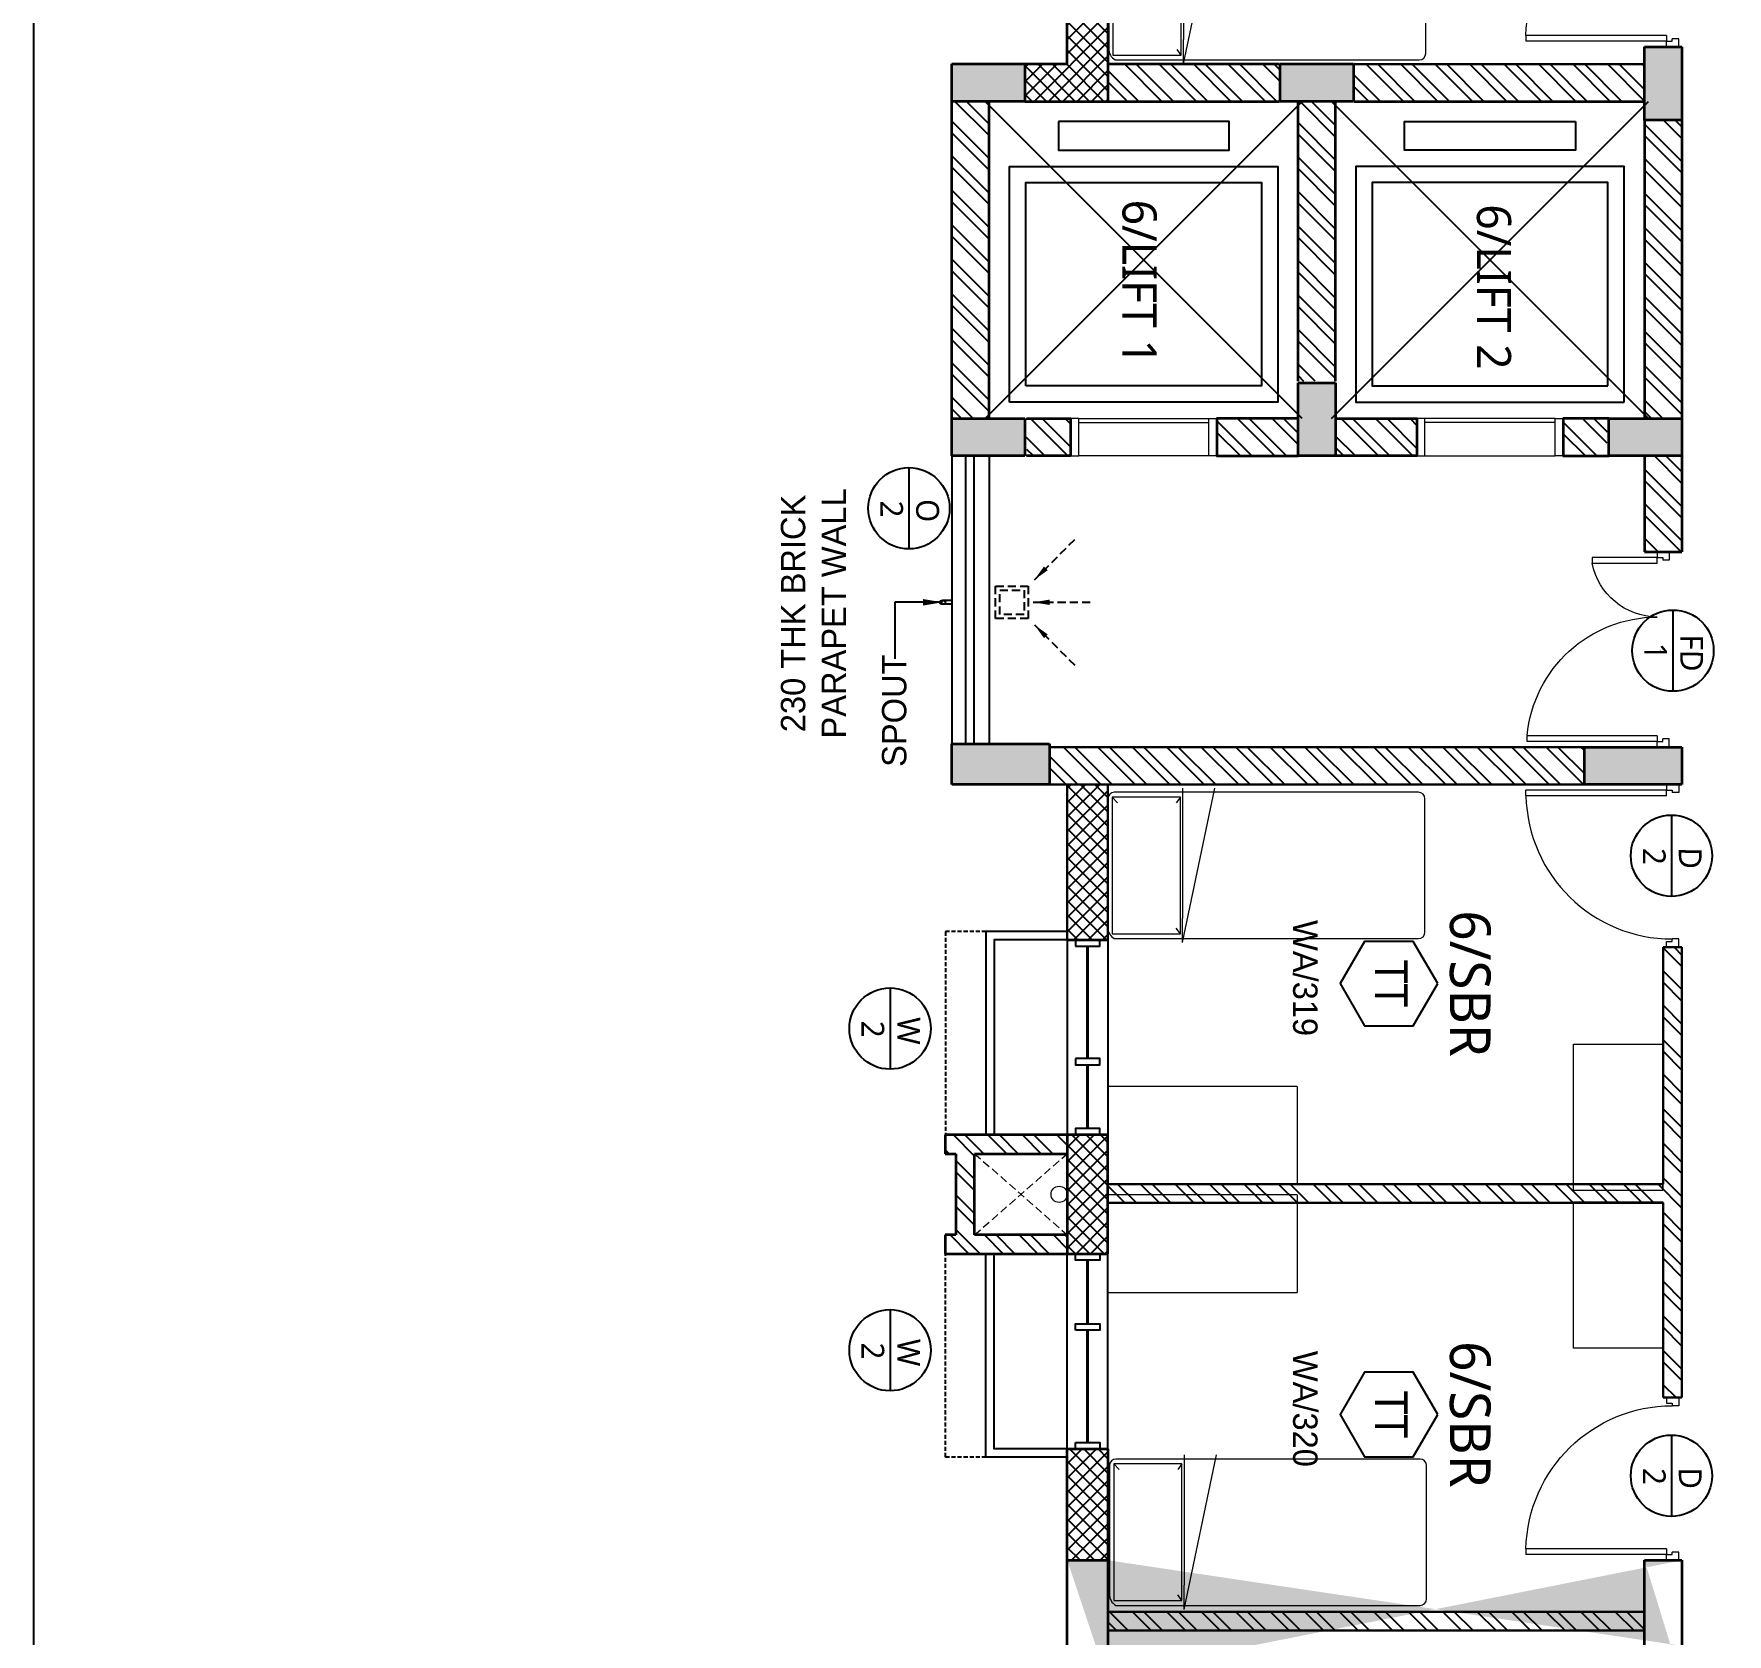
# Model space of a CAD drawing. Header units: millimetres. Extents: x -1127141 to 1597693, y -1835560 to -399335.
# Drawn here: x 1196540 to 1206953, y -523658 to -513819 of the extents above; entities that cross this region are included whole.
import ezdxf
from ezdxf.enums import TextEntityAlignment as Align

# ---------------------------------------------------------------- set-up
doc = ezdxf.new("R2010")
doc.units = ezdxf.units.MM
doc.header["$MEASUREMENT"] = 0
for name, pattern in [('DASHED2', [0.375, 0.25, -0.125]), ('HIDDEN', [0.375, 0.25, -0.125]), ('HIDDEN2', [4.7625, 3.175, -1.5875])]:
    doc.linetypes.add(name, pattern=pattern)
for name, color, linetype in [('A-Anno Tags', 6, 'Continuous'), ('A-Elevation', 4, 'Continuous'), ('A-Wall Patt', 8, 'Continuous'), ('A-Window', 4, 'Continuous'), ('Anno_Frames', 7, 'Continuous'), ('COLUMN', 5, 'Continuous'), ('elel', 6, 'Continuous'), ('S-Conc Patt', 9, 'Continuous')]:
    doc.layers.add(name, color=color, linetype=linetype)
for name, color, linetype, lineweight in [('A-Detail Lines', 8, 'Continuous', 25), ('A-Door', 4, 'Continuous', 9), ('A-Wall Sec', 1, 'Continuous', 30), ('Ann_TitleBlock 2', 5, 'Continuous', 25), ('Anno_Tittleblock', 5, 'Continuous', 13), ('column hatch', 12, 'Continuous', 5), ('E-CABLE TRAY', 32, 'Continuous', 18), ('frntr', 32, 'Continuous', 9), ('rwp', 231, 'Continuous', 5), ('S-Concrete', 40, 'Continuous', 30), ('shaft', 252, 'HIDDEN2', 5), ('text', 7, 'Continuous', 9)]:
    doc.layers.add(name, color=color, linetype=linetype, lineweight=lineweight)
doc.styles.add('IIITD @ 100', font='trebuc.ttf', dxfattribs={"height": 210})
doc.styles.get("Standard").update_dxf_attribs({"font": 'trebuc.ttf'})
doc.styles.add('TITLE', font='swissel.ttf', dxfattribs={"height": 4.3})
doc.dimstyles.new('IIITD_WD_M @ 100', dxfattribs={"dimscale": 100, "dimtxt": 1.5, "dimasz": 1, "dimexe": 0.5, "dimexo": 0.25, "dimgap": 0.3, "dimtad": 1, "dimdec": 0, "dimrnd": 5, "dimzin": 0, "dimdsep": 46, "dimtxsty": 'Standard', "dimblk": 'ARCHTICK', "dimcen": 0.2, "dimdle": 1, "dimclrd": 256, "dimclre": 256, "dimadec": 0, "dimazin": 0, "dimtfac": 1, "dimtdec": 0, "dimtofl": 0, "dimtmove": 0, "dimatfit": 0, "dimfxl": 2, "dimfxlon": 1, "dimtolj": 1, "dimtzin": 0, "dimlwd": -1, "dimlwe": -1, "dimarcsym": 0})
pattern_1 = [(315, (1376062.75, 119140.81), (106.066017, 106.066017), []), (315, (1376062.75, 119070.1), (106.066017, 106.066017), [])]

# ---------------------------------------------------------------- blocks, each defined once
blk = doc.blocks.new('ABL_Door_S - 1000 x 2100-11-3 Second Floor Lvl')
at = {"layer": 'A-Door', "color": 5}
for p, q in [((-500, 38), (-450, 38)), ((-500, -38), (-500, 38)), ((-450, 38), (-450, -3)), ((450, 38), (450, -3)), ((500, 38), (450, 38)), ((500, -38), (500, 38)), ((-500, -38), (-465, -38)), ((-465, -3), (-450, -3)), ((-465, -38), (-465, -3)), ((-430, -38), (-465, -38)), ((465, -3), (450, -3)), ((465, -38), (465, -3)), ((500, -38), (465, -38))]:
    blk.add_line(p, q, dxfattribs=at)
at = {"layer": 'A-Door', "color": 5, "lineweight": 18}
for p, q in [((-465, -38), (-465, -903)), ((-430, -38), (-430, -903)), ((-430, -903), (-465, -903))]:
    blk.add_line(p, q, dxfattribs=at)
at = {"layer": 'A-Door'}
blk.add_arc((-450, -2), 900, 271.2981, 359.9894, dxfattribs=at)
blk = doc.blocks.new('Lift Door')
at = {"layer": 'A-Door'}
for p, q in [((-15860, -5817), (-15860, -6617)), ((-15655, -6617), (-15655, -5817)), ((-15630, -6617), (-15630, -5817))]:
    blk.add_line(p, q, dxfattribs=at)
for points in [[(-15860, -5767), (-15860, -5817), (-15630, -5817), (-15630, -5767)], [(-15860, -6667), (-15860, -6617), (-15630, -6617), (-15630, -6667)]]:
    blk.add_lwpolyline(points, dxfattribs=at)
blk = doc.blocks.new('Lift Room')
at = {"layer": 'A-Detail Lines'}
for p, q in [((-15630, 122925), (-13680, 124875)), ((-15630, 124875), (-13680, 122925))]:
    blk.add_line(p, q, dxfattribs=at)
blk.add_lwpolyline([(-15430, 124625), (-14180, 124625), (-14180, 123175), (-15430, 123175)], close=True, dxfattribs=at)
at = {"layer": 'A-Elevation'}
for points in [[(-15530, 124725), (-14080, 124725), (-14080, 123075), (-15530, 123075)], [(-13805, 124425), (-13980, 124425), (-13980, 123375), (-13805, 123375)]]:
    blk.add_lwpolyline(points, close=True, dxfattribs=at)
blk = doc.blocks.new('*U29')
at = {"layer": 'A-Anno Tags'}
blk.add_lwpolyline([(-250, 0), (250, 0)], dxfattribs=at)
blk.add_circle((0, 0), 250, dxfattribs=at)
at = {"layer": 'Anno_Frames', "color": 7}
for tag, rotation, p in [('ENTITY', 359.7608, (15, 185)), ('ENTITYNO', 0.1757, (4, -36))]:
    blk.add_attdef(tag, text='', height=140, rotation=rotation, dxfattribs=at).set_placement(p, align=Align.TOP_CENTER)
blk = doc.blocks.new('Room Tag with Finish')
blk.add_lwpolyline([(0, 0), (-2.6, -1.5), (-2.6, -4.5), (0, -6), (2.6, -4.5), (2.6, -1.5)], close=True)
at = {"layer": 'Anno_Frames'}
blk.add_attdef('ROOM_NAME', text='', height=2.5, dxfattribs=at).set_placement((0, 0), align=Align.BOTTOM_CENTER)
blk.add_attdef('FF', text='', height=2, dxfattribs=at).set_placement((0, -1.85), align=Align.TOP_CENTER)
blk = doc.blocks.new('W 1200')
at = {"layer": 'A-Window', "linetype": 'HIDDEN', "ltscale": 100}
for p, q in [((552588, 7900), (552588, 9150)), ((552838, 7900), (552588, 7900))]:
    blk.add_line(p, q, dxfattribs=at)
at = {"layer": 'A-Window', "color": 2, "lineweight": 40}
for p, q in [((553463, 8720), (553463, 9110)), ((553463, 7990), (553463, 8680))]:
    blk.add_line(p, q, dxfattribs=at)
at = {"layer": 'A-Window', "color": 5}
for points in [[(553338, 7900), (552838, 7900), (552838, 9150)], [(553338, 7950), (552888, 7950), (552888, 9150)]]:
    blk.add_lwpolyline(points, dxfattribs=at)
at = {"layer": 'A-Window'}
for points in [[(553338, 7950), (553338, 9150)], [(553588, 7950), (553588, 9150)], [(553388, 8680), (553388, 8720), (553538, 8720), (553538, 8680), (553388, 8680)]]:
    blk.add_lwpolyline(points, dxfattribs=at)
for points in [[(553388, 9150), (553538, 9150), (553538, 9110), (553388, 9110)], [(553388, 7990), (553538, 7990), (553538, 7950), (553388, 7950)]]:
    blk.add_lwpolyline(points, close=True, dxfattribs=at)
blk = doc.blocks.new('Door 1200')
at = {"layer": 'A-Door', "color": 5, "lineweight": 18}
for p, q in [((524084, 16182), (524084, 16132)), ((524084, 16182), (524159, 16182)), ((524124, 16147), (524124, 16132)), ((524159, 16147), (524124, 16147)), ((524159, 16182), (524159, 16147)), ((524159, 16147), (524557, 16147)), ((524159, 16112), (524159, 16147)), ((524557, 16147), (524557, 16112)), ((524084, 16132), (524124, 16132)), ((524159, 16112), (524557, 16112)), ((524084, 15032), (524124, 15032)), ((524084, 14982), (524084, 15032)), ((524124, 15017), (524124, 15032)), ((524159, 15017), (524124, 15017)), ((524159, 15052), (524159, 15017)), ((524159, 15052), (524958, 15052)), ((524159, 14982), (524159, 15017)), ((524159, 15017), (524958, 15017)), ((524958, 15017), (524958, 15052)), ((524084, 14982), (524159, 14982))]:
    blk.add_line(p, q, dxfattribs=at)
at = {"layer": 'A-Door', "lineweight": 18}
for centre, radius, start, end in [((524155, 16193), 411, 270.5695, 348.692), ((524157, 14978), 804, 5.3147, 89.8716)]:
    blk.add_arc(centre, radius, start, end, dxfattribs=at)
blk = doc.blocks.new('column 2.04')
at = {"layer": 'S-Conc Patt'}
h = blk.add_hatch(color=256, dxfattribs=at)
h.paths.add_polyline_path([(552592, -205173), (553328, -205030), (553376, -205276), (552640, -205419)])
h.paths.add_polyline_path([(536924, -208475), (536877, -208230), (537898, -208032), (537945, -208277)])
h.paths.add_polyline_path([(549587, -206014), (549540, -205769), (550561, -205570), (550608, -205816)])
h.paths.add_polyline_path([(546422, -206629), (546374, -206384), (547395, -206185), (547443, -206431)])
h.paths.add_polyline_path([(543256, -207245), (543208, -206999), (544229, -206801), (544277, -207046)])
h.paths.add_polyline_path([(540090, -207860), (540042, -207615), (541063, -207416), (541111, -207662)])
h.paths.add_polyline_path([(548002, -197857), (547954, -197611), (548975, -197413), (549023, -197658)])
h.paths.add_polyline_path([(544836, -198472), (544788, -198227), (545809, -198028), (545857, -198274)])
h.paths.add_polyline_path([(541670, -199086), (541622, -198840), (542643, -198642), (542691, -198887)])
h.paths.add_polyline_path([(532173, -200932), (532125, -200686), (533146, -200488), (533194, -200733)])
h.paths.add_polyline_path([(535338, -200316), (535291, -200071), (536312, -199872), (536359, -200118)])
h.paths.add_polyline_path([(538504, -199701), (538456, -199455), (539477, -199257), (539525, -199502)])
h.paths.add_polyline_path([(546627, -202993), (546670, -203219), (545934, -203362), (545890, -203136)])
h.paths.add_polyline_path([(546297, -201295), (546340, -201521), (545604, -201664), (545560, -201438)])
h.paths.add_polyline_path([(540295, -204224), (540339, -204449), (539603, -204592), (539559, -204367)])
h.paths.add_polyline_path([(539965, -202526), (540009, -202752), (539273, -202895), (539229, -202669)])
h.paths.add_polyline_path([(533943, -205458), (533986, -205684), (533250, -205827), (533206, -205601)])
h.paths.add_polyline_path([(533613, -203761), (533656, -203987), (532920, -204130), (532876, -203904)])
h.paths.add_polyline_path([(556903, -202717), (556760, -201981), (557005, -201933), (557148, -202669)])
h.paths.add_polyline_path([(529985, -212195), (529236, -212195), (529236, -211945), (529985, -211945)])
h.paths.add_polyline_path([(526890, -212195), (526140, -212195), (526140, -211945), (526890, -211945)])
h.paths.add_polyline_path([(523855, -212195), (523105, -212195), (523105, -211945), (523855, -211945)])
h.paths.add_polyline_path([(552816, -201790), (552227, -201905), (552271, -202131), (552860, -202016)])
h.paths.add_polyline_path([(556308, -199659), (556165, -198923), (556411, -198875), (556554, -199611)])
h.paths.add_polyline_path([(555569, -195856), (555426, -195120), (555671, -195072), (555815, -195808)])
h.paths.add_polyline_path([(551215, -195938), (551657, -195853), (551700, -196078), (551259, -196164)])
h.paths.add_polyline_path([(551805, -198400), (551719, -197959), (551945, -197915), (552031, -198356)])
h.paths.add_polyline_path([(553549, -195943), (553463, -195501), (553689, -195458), (553774, -195899)])
h.paths.add_polyline_path([(554331, -199967), (554245, -199525), (554471, -199482), (554557, -199923)])
h.paths.add_polyline_path([(554150, -197832), (553709, -197918), (553665, -197692), (554106, -197607)])
h.paths.add_polyline_path([(552331, -199901), (552417, -200343), (552191, -200387), (552106, -199945)])
h.paths.add_polyline_path([(527835, -199036), (527099, -199179), (527051, -198934), (527787, -198791)])
h.paths.add_polyline_path([(530005, -204696), (529890, -204107), (530116, -204064), (530230, -204653)])
h.paths.add_polyline_path([(529304, -206595), (528568, -206738), (528524, -206512), (529260, -206369)])
h.paths.add_polyline_path([(529884, -200146), (529148, -200289), (529100, -200043), (529837, -199900)])
h.paths.add_polyline_path([(528920, -212495), (528320, -212495), (528320, -212245), (528920, -212245)])
h.paths.add_polyline_path([(523855, -212495), (523105, -212495), (523105, -212245), (523855, -212245)])
h.paths.add_polyline_path([(531575, -212245), (532175, -212245), (532175, -212495), (531575, -212495)])
h.paths.add_polyline_path([(526890, -212495), (526140, -212495), (526140, -212245), (526890, -212245)])
h.paths.add_polyline_path([(528974, -204897), (528238, -205040), (528190, -204794), (528926, -204651)])
h.paths.add_polyline_path([(529982, -210085), (529246, -210228), (529198, -209982), (529935, -209839)])
h.paths.add_polyline_path([(529602, -198693), (528865, -198836), (528818, -198590), (529554, -198447)])
h.paths.add_polyline_path([(524292, -199725), (523556, -199868), (523509, -199622), (524245, -199479)])
h.paths.add_polyline_path([(525435, -205585), (524699, -205728), (524651, -205482), (525387, -205339)])
h.paths.add_polyline_path([(534665, -209174), (533855, -209332), (533807, -209086), (534617, -208929)])
h.paths.add_polyline_path([(523355, -205734), (523355, -206382), (523105, -206382), (523105, -205782)])
h.paths.add_polyline_path([(545171, -239386), (544421, -239386), (544421, -239136), (545171, -239136)])
h.paths.add_polyline_path([(545171, -234106), (544421, -234106), (544421, -233876), (545171, -233876)])
h.paths.add_polyline_path([(545171, -230576), (544421, -230576), (544421, -230326), (545171, -230326)])
h.paths.add_polyline_path([(545171, -235836), (544421, -235836), (544421, -235606), (545171, -235606)])
h.paths.add_polyline_path([(539911, -239386), (539161, -239386), (539161, -239136), (539911, -239136)])
h.paths.add_polyline_path([(539911, -234106), (539161, -234106), (539161, -233876), (539911, -233876)])
h.paths.add_polyline_path([(539911, -230576), (539161, -230576), (539161, -230326), (539911, -230326)])
h.paths.add_polyline_path([(539911, -235836), (539161, -235836), (539161, -235606), (539911, -235606)])
h.paths.add_polyline_path([(534651, -234106), (533901, -234106), (533901, -233876), (534651, -233876)])
h.paths.add_polyline_path([(529806, -228306), (529056, -228306), (529056, -228556), (529806, -228556)])
h.paths.add_polyline_path([(526140, -228306), (526890, -228306), (526890, -228556), (526140, -228556)])
h.paths.add_polyline_path([(523105, -228306), (523855, -228306), (523855, -228556), (523105, -228556)])
h.paths.add_polyline_path([(554556, -230576), (553956, -230576), (553956, -230326), (554556, -230326)])
h.paths.add_polyline_path([(529881, -230326), (529131, -230326), (529131, -230576), (529881, -230576)])
h.paths.add_polyline_path([(534651, -230576), (533901, -230576), (533901, -230326), (534651, -230326)])
h.paths.add_polyline_path([(550356, -230576), (549756, -230576), (549756, -230326), (550356, -230326)])
h.paths.add_polyline_path([(553956, -233876), (554556, -233876), (554556, -234106), (553956, -234106)])
h.paths.add_polyline_path([(550356, -234106), (549756, -234106), (549756, -233876), (550356, -233876)])
h.paths.add_polyline_path([(531681, -240346), (530931, -240346), (530931, -240096), (531681, -240096)])
h.paths.add_polyline_path([(523355, -235856), (523355, -235106), (523105, -235106), (523105, -235856)])
h.paths.add_polyline_path([(526276, -235856), (525526, -235856), (525526, -235606), (526276, -235606)])
h.paths.add_polyline_path([(531681, -241826), (530931, -241826), (530931, -241576), (531681, -241576)])
h.paths.add_polyline_path([(529881, -241826), (529131, -241826), (529131, -241576), (529881, -241576)])
h.paths.add_polyline_path([(529881, -235856), (529131, -235856), (529131, -235606), (529881, -235606)])
h.paths.add_polyline_path([(529881, -234106), (529131, -234106), (529131, -233876), (529881, -233876)])
h.paths.add_polyline_path([(530931, -236206), (530931, -235606), (531161, -235606), (531161, -236206)])
h.paths.add_polyline_path([(552121, -236056), (552121, -235606), (552351, -235606), (552351, -236056)])
h.paths.add_polyline_path([(549836, -235606), (550286, -235606), (550286, -235836), (549836, -235836)])
h.paths.add_polyline_path([(552121, -240096), (552121, -239646), (552351, -239646), (552351, -240096)])
h.paths.add_polyline_path([(549941, -240096), (549941, -239646), (550171, -239646), (550171, -240096)])
h.paths.add_polyline_path([(552351, -237966), (551901, -237966), (551901, -237736), (552351, -237736)])
h.paths.add_polyline_path([(549941, -238076), (549941, -237626), (550171, -237626), (550171, -238076)])
h.paths.add_polyline_path([(554141, -236206), (554141, -235606), (554371, -235606), (554371, -236206)])
h.paths.add_polyline_path([(534391, -240346), (534391, -239596), (534141, -239596), (534141, -240346)])
h.paths.add_polyline_path([(554121, -240095), (554121, -239495), (554371, -239495), (554371, -240095)])
h.paths.add_polyline_path([(523105, -228006), (523855, -228006), (523855, -228256), (523105, -228256)])
h.paths.add_polyline_path([(532175, -228256), (531575, -228256), (531575, -228006), (532175, -228006)])
h.paths.add_polyline_path([(528320, -217506), (528920, -217506), (528920, -217736), (528320, -217736)])
h.paths.add_polyline_path([(528920, -228256), (528320, -228256), (528320, -228006), (528920, -228006)])
h.paths.add_polyline_path([(528320, -222766), (528920, -222766), (528920, -222996), (528320, -222996)])
h.paths.add_polyline_path([(526890, -217736), (526290, -217736), (526290, -217506), (526890, -217506)])
h.paths.add_polyline_path([(526890, -222996), (526290, -222996), (526290, -222766), (526890, -222766)])
h.paths.add_polyline_path([(526140, -228006), (526890, -228006), (526890, -228256), (526140, -228256)])
h.paths.add_polyline_path([(526276, -241826), (525526, -241826), (525526, -241576), (526276, -241576)])
h.paths.add_polyline_path([(523355, -217321), (523355, -217921), (523105, -217921), (523105, -217321)])
h.paths.add_polyline_path([(523355, -222581), (523355, -223181), (523105, -223181), (523105, -222581)])
h.paths.add_polyline_path([(532175, -217320), (532175, -217920), (531925, -217920), (531925, -217320)])
h.paths.add_polyline_path([(532175, -222581), (532175, -223181), (531925, -223181), (531925, -222581)])
h.paths.add_polyline_path([(534371, -235606), (534371, -236356), (534141, -236356), (534141, -235606)])
edge = h.paths.add_edge_path()
edge.add_line((559891, -239386), (559141, -239386))
edge.add_line((559141, -239136), (559891, -239136))
edge.add_line((559141, -239386), (559141, -239136))
edge.add_line((559891, -234106), (559141, -234106))
edge.add_line((559141, -233876), (559891, -233876))
edge.add_line((559141, -234106), (559141, -233876))
edge.add_line((559891, -230576), (559141, -230576))
edge.add_line((559141, -230326), (559891, -230326))
edge.add_line((559141, -230576), (559141, -230326))
edge.add_line((559891, -235836), (559141, -235836))
edge.add_line((559141, -235606), (559891, -235606))
edge.add_line((559141, -235836), (559141, -235606))
h.paths.add_polyline_path([(570411, -234106), (569661, -234106), (569661, -233876), (570411, -233876)])
h.paths.add_polyline_path([(570411, -230576), (569661, -230576), (569661, -230326), (570411, -230326)])
h.paths.add_polyline_path([(570171, -235606), (570171, -236356), (569941, -236356), (569941, -235606)])
h.paths.add_polyline_path([(565151, -239386), (564401, -239386), (564401, -239136), (565151, -239136)])
h.paths.add_polyline_path([(565151, -234106), (564401, -234106), (564401, -233876), (565151, -233876)])
h.paths.add_polyline_path([(565151, -230576), (564401, -230576), (564401, -230326), (565151, -230326)])
h.paths.add_polyline_path([(565151, -235836), (564401, -235836), (564401, -235606), (565151, -235606)])
h.paths.add_polyline_path([(559891, -239386), (559141, -239386), (559141, -239136), (559891, -239136)], flags=17)
h.paths.add_polyline_path([(559891, -234106), (559141, -234106), (559141, -233876), (559891, -233876)], flags=17)
h.paths.add_polyline_path([(559891, -230576), (559141, -230576), (559141, -230326), (559891, -230326)], flags=17)
h.paths.add_polyline_path([(559891, -235836), (559141, -235836), (559141, -235606), (559891, -235606)], flags=17)
h.paths.add_polyline_path([(577576, -241181), (577576, -240581), (577326, -240581), (577326, -241181)])
h.paths.add_polyline_path([(577576, -230576), (576976, -230576), (576976, -230326), (577576, -230326)])
h.paths.add_polyline_path([(573376, -230576), (572776, -230576), (572776, -230326), (573376, -230326)])
h.paths.add_polyline_path([(577576, -234106), (576976, -234106), (576976, -233876), (577576, -233876)])
h.paths.add_polyline_path([(573376, -234106), (572776, -234106), (572776, -233876), (573376, -233876)])
h.paths.add_polyline_path([(577576, -236356), (577576, -235606), (577326, -235606), (577326, -236356)])
h.paths.add_polyline_path([(572626, -241181), (573376, -241181), (573376, -240931), (572626, -240931)])
h.paths.add_polyline_path([(573376, -236356), (573376, -235606), (573146, -235606), (573146, -236356)])
h.paths.add_polyline_path([(569921, -241181), (569921, -240431), (570171, -240431), (570171, -241181)])
at = {"layer": 'S-Concrete', "lineweight": 35}
for p, q in [((549836, -235836), (549836, -235606)), ((549836, -235606), (550286, -235606)), ((550286, -235606), (550286, -235836)), ((552121, -235606), (552351, -235606)), ((552121, -236056), (552121, -235606)), ((552351, -235606), (552351, -236056)), ((554141, -235606), (554371, -235606)), ((554141, -236206), (554141, -235606)), ((554371, -235606), (554371, -236206)), ((559141, -235836), (559141, -235606)), ((559141, -235606), (559891, -235606)), ((550286, -235836), (549836, -235836)), ((559891, -235836), (559141, -235836)), ((552351, -236056), (552121, -236056)), ((554371, -236206), (554141, -236206)), ((549941, -237626), (550171, -237626)), ((549941, -238076), (549941, -237626)), ((550171, -237626), (550171, -238076)), ((551901, -237966), (551901, -237736)), ((551901, -237736), (552351, -237736)), ((552351, -237736), (552351, -237966)), ((552351, -237966), (551901, -237966)), ((550171, -238076), (549941, -238076)), ((559141, -239386), (559141, -239136)), ((559141, -239136), (559891, -239136)), ((559891, -239386), (559141, -239386)), ((554121, -239495), (554371, -239495)), ((554121, -240095), (554121, -239495)), ((554371, -239495), (554371, -240095)), ((549941, -239646), (550171, -239646)), ((549941, -240096), (549941, -239646)), ((550171, -239646), (550171, -240096)), ((552121, -239646), (552351, -239646)), ((552121, -240096), (552121, -239646)), ((552351, -239646), (552351, -240096)), ((550171, -240096), (549941, -240096)), ((552351, -240096), (552121, -240096)), ((554371, -240095), (554121, -240095))]:
    blk.add_line(p, q, dxfattribs=at)
blk = doc.blocks.new('*U377')
at = {"layer": 'A-Anno Tags'}
blk.add_lwpolyline([(-250, 0), (250, 0)], dxfattribs=at)
blk.add_circle((0, 0), 250, dxfattribs=at)
at = {"layer": 'Anno_Frames', "color": 7}
for tag, rotation, p in [('ENTITY', 359.7608, (15, 185)), ('ENTITYNO', 0.1757, (4, -36))]:
    blk.add_attdef(tag, text='', height=140, rotation=rotation, dxfattribs=at).set_placement(p, align=Align.TOP_CENTER)
blk = doc.blocks.new('_ArchTick')
at = {"color": 0, "linetype": 'ByBlock', "const_width": 0.15}
blk.add_lwpolyline([(-0.5, -0.5), (0.5, 0.5)], dxfattribs=at)
blk = doc.blocks.new('bed')
at = {"layer": 'frntr'}
for p, q in [((268673, -306927), (268673, -308179)), ((269533, -306887), (268713, -306887)), ((269573, -308377), (269573, -306927)), ((269598, -308377), (268648, -308179)), ((268673, -308179), (268673, -308377)), ((268648, -308377), (269448, -308377)), ((268673, -308377), (268673, -308797)), ((269543, -308391), (268703, -308391)), ((268703, -308391), (268703, -308811)), ((268703, -308391), (268738, -308417)), ((269598, -308377), (269448, -308377)), ((269543, -308391), (269508, -308417)), ((269543, -308811), (269543, -308391)), ((269573, -308797), (269573, -308377)), ((268703, -308811), (268738, -308777)), ((268703, -308811), (269543, -308811)), ((268713, -308837), (269510, -308837))]:
    blk.add_line(p, q, dxfattribs=at)
for centre, radius, start, end in [((268713, -306927), 40, 90, 180), ((269533, -306927), 40, 0, 90), ((268713, -308797), 40, 180, 270), ((269506, -308762), 75.2, 267.3338, 332.1559)]:
    blk.add_arc(centre, radius, start, end, dxfattribs=at)
blk = doc.blocks.new('wardrobe')
at = {"layer": 'frntr'}
for p, q in [((266249, -309334), (266799, -309334)), ((266249, -310234), (266249, -309334)), ((266799, -310234), (266799, -309334)), ((266799, -309334), (266799, -310234)), ((266799, -310234), (266249, -310234))]:
    blk.add_line(p, q, dxfattribs=at)
blk = doc.blocks.new('table')
at = {"layer": 'frntr'}
for p, q in [((268968, -309087), (269568, -309087)), ((268968, -309087), (268968, -310253)), ((269568, -310255), (269568, -309087)), ((268968, -310253), (269568, -310253))]:
    blk.add_line(p, q, dxfattribs=at)
blk = doc.blocks.new('aaa')
at = {"layer": 'frntr', "rotation": 90}
blk.add_blockref('wardrobe', (-40627, -573636), dxfattribs=at)
at = {"layer": 'frntr'}
for name, p in [('bed', (-1515, -1414)), ('table', (0, 0))]:
    blk.add_blockref(name, p, dxfattribs=at)
blk = doc.blocks.new('bbbb')
at = {"layer": 'frntr', "rotation": 90}
blk.add_blockref('wardrobe', (-39613, -573636), dxfattribs=at)
at = {"layer": 'frntr'}
for name, p in [('bed', (2630, -1404)), ('table', (710, 0))]:
    blk.add_blockref(name, p, dxfattribs=at)
blk = doc.blocks.new('IIITD WD A1- L Format Library')
at = {"layer": 'Anno_Tittleblock', "color": 5}
blk.add_lwpolyline([(0, -7.57), (775, -7.57), (775, 573.91), (0, 573.91)], close=True, dxfattribs=at)
at = {"style": 'TITLE'}
for tag, p, height in [('PROJECT NAME 1', (779.17, 137.4), 2.98), ('PROJECT NAME 2', (779.17, 132.23), 2.98), ('PROJECT_NAME_3', (779.17, 127.37), 2.98), ('1:100@A1', (818.06, 91.92), 2.25), ('A-2.03', (844.81, 84.28), 4), ('03.04.11', (821.96, 84.64), 2.25), ('A', (858.85, 75.94), 3.66), ('AC', (827.5, 76.14), 2.25)]:
    blk.add_attdef(tag, p, '', height=height, dxfattribs=at)
for p in [(780.3, 113.01), (780.3, 106.37)]:
    blk.add_attdef('FIRST FLOOR PLAN', text='', height=3.39, dxfattribs=at).set_placement(p, align=Align.TOP_LEFT)
blk = doc.blocks.new('o2')
at = {"layer": 'A-Detail Lines', "linetype": 'DASHED2', "ltscale": 200}
for points in [[(39154.2, 75265.1), (38954.2, 75265.1), (38954.2, 75465.1), (39154.2, 75465.1)], [(39129.2, 75290.1), (38979.2, 75290.1), (38979.2, 75440.1), (39129.2, 75440.1)]]:
    blk.add_lwpolyline(points, close=True, dxfattribs=at)
at = {"layer": 'A-Elevation'}
for p, q in [((38154.2, 75225.6), (39924.2, 75225.6)), ((38154.2, 74995.6), (39924.2, 74996.3))]:
    blk.add_line(p, q, dxfattribs=at)
at = {"layer": 'elel'}
for p, q in [((38154.2, 75130.6), (39924.2, 75130.6)), ((38154.2, 75080.6), (39924.2, 75080.6))]:
    blk.add_line(p, q, dxfattribs=at)
at = {"layer": 'Anno_Frames'}
blk.add_blockref('*U377', (38475.9, 74731.6), dxfattribs=at).add_auto_attribs({'ENTITY': 'O', 'ENTITYNO': '2'})
at = {"layer": 'A-Anno Tags', "char_height": 150, "width": 4089.554, "attachment_point": 5, "rotation": 180, "style": 'IIITD @ 100'}
for s, insert in [('{\\fCentury Gothic|b0|i0|c0|p34;SPOUT}', (39720.5, 74642.2)), ('{\\fCentury Gothic|b0|i0|c0|p34;230 THK BRICK\\PPARAPET WALL}', (39122.7, 74144.2))]:
    blk.add_mtext(s, dxfattribs=dict(at, insert=insert))
at = {"layer": 'A-Anno Tags'}
blk.add_leader([(39054.2, 74939), (39054.2, 74644.3), (39400.8, 74644.3)], dimstyle='IIITD_WD_M @ 100', override={"dimasz": 1.2, "dimclrd": 256, "dimfxl": 0.18}, dxfattribs=at)
at = {"layer": 'A-Detail Lines', "linetype": 'DASHED2', "ltscale": 200}
for points in [[(39054.2, 75496.3), (39054.2, 75847.8)], [(38915.6, 75503.6), (38667.1, 75752.2)], [(39192.8, 75503.6), (39441.3, 75752.2)]]:
    blk.add_leader(points, dimstyle='IIITD_WD_M @ 100', override={"dimfxl": 2}, dxfattribs=at)

msp = doc.modelspace()

# ---------------------------------------------------------------- hatches: boundary and pattern name
at = {"layer": 'A-Wall Patt'}
h = msp.add_hatch(dxfattribs=at)
h.set_pattern_fill('ANSI37', color=256, scale=500, style=0)
h.set_pattern_definition([(315, (1202066.14, -496915.72), (44.19417, 44.19417), []), (45, (1202066.14, -496915.72), (-44.19417, 44.19417), [])])
h.paths.add_polyline_path([(1202185.9, -498203.8), (1202185.9, -496743.8), (1201935.9, -496743.8), (1201935.9, -498203.8)])
h.paths.add_polyline_path([(1203145.2, -514233.8), (1203145.2, -513058.8), (1202895.2, -513058.8), (1202895.2, -514003.8), (1202635.2, -514003.8), (1202635.2, -514233.8)])
h.paths.add_polyline_path([(1203145.2, -511858.8), (1203145.3, -511128.8), (1202895.3, -511128.8), (1202895.3, -511243.8), (1202895.3, -511243.8), (1202895.3, -511243.8), (1202895.2, -511491.4, -0.0243669), (1202895.2, -511496.3), (1202895.2, -511743.7), (1202895.3, -511743.8), (1202895.2, -511743.8), (1202895.2, -511858.8)])
h.paths.add_polyline_path([(1203145.2, -509928.8), (1203145.2, -509233.8), (1202895.2, -509233.8), (1202895.2, -509928.8)])
h.paths.add_polyline_path([(1203145.2, -508483.8), (1203145.2, -507798.8), (1202894.5, -507798.8), (1202894.5, -508483.8)])
h.paths.add_polyline_path([(1203145.2, -506598.8), (1203145.2, -505868.8), (1202895.2, -505868.8), (1202895.2, -506598.8)])
h.paths.add_polyline_path([(1203145.2, -504668.8), (1203145.2, -503973.8), (1202895.2, -503973.8), (1202895.2, -504668.8)])
h.paths.add_polyline_path([(1203145.2, -503223.8), (1203145.2, -502538.8), (1203095.2, -502538.8), (1203095.2, -502538.8), (1202945.2, -502538.8), (1202945.2, -502538.8), (1202895.2, -502538.8), (1202895.2, -502538.8), (1202895.2, -503223.8)])
h.paths.add_polyline_path([(1203145.2, -501338.8), (1203145.2, -500608.8), (1202895.2, -500608.8), (1202895.2, -501338.8)])
h.paths.add_polyline_path([(1203145.2, -499408.8), (1203145.2, -498203.8), (1202685.2, -498203.8), (1202685.2, -498453.8), (1202895.2, -498453.8), (1202895.2, -499408.8)])
h = msp.add_hatch(dxfattribs=at)
h.set_pattern_fill('ANSI32', color=256, scale=400, style=0)
h.set_pattern_definition([(315, (1306002.5, -295400.47), (106.06602, 106.06602), []), (315, (1306002.5, -295471.18), (106.06602, 106.06602), [])])
h.paths.add_polyline_path([(1203145.3, -508973.8), (1203145.3, -509088.8), (1203145.2, -509088.8), (1203145.2, -508973.8)])
h.paths.add_polyline_path([(1203145.3, -513888.8), (1203145.3, -514061.3), (1203145.2, -514061.3), (1203145.2, -513888.8)])
h.paths.add_polyline_path([(1202325.3, -511243.8), (1202325.3, -511743.8), (1202895.3, -511743.8), (1202895.3, -511243.8)], flags=16)
h.paths.add_polyline_path([(1206675.2, -510233.8), (1206560.2, -510233.8), (1206560.2, -512888.8), (1206675.2, -512888.8)])
h.paths.add_polyline_path([(1203145.2, -511128.8), (1203145.2, -511858.8), (1203145.3, -511858.8), (1203145.3, -511546.3), (1206560.2, -511546.3), (1206560.2, -511431.3), (1203145.3, -511431.3), (1203145.3, -511128.8)])
h.paths.add_polyline_path([(1202895.2, -511858.8), (1202895.2, -511128.8), (1202145.3, -511128.8), (1202145.3, -511243.8), (1202210.3, -511243.8), (1202210.3, -511743.8), (1202145.3, -511743.8), (1202145.3, -511858.8)])
h.paths.add_polyline_path([(1202895.3, -511128.8), (1202945.3, -511128.8), (1202945.3, -511128.8)])
h = msp.add_hatch(dxfattribs=at)
h.set_pattern_fill('ANSI32', color=256, scale=400, style=0)
h.set_pattern_definition(pattern_1)
h.paths.add_polyline_path([(1206675.1, -517003.8), (1206675.2, -516413.8), (1206445.2, -516413.8), (1206445.1, -517003.8)])
h.paths.add_polyline_path([(1202915.2, -516413.8), (1202915.2, -516183.8), (1202645.2, -516183.8), (1202645.2, -516413.8)])
h.paths.add_polyline_path([(1206445.2, -514233.8), (1206445.2, -514003.8), (1204660.2, -514003.6), (1204660.2, -514233.6)])
h.paths.add_polyline_path([(1206675.2, -516183.8), (1206675.2, -514348.8), (1206445.2, -514348.8), (1206445.2, -516158.6), (1206470.5, -516183.8)])
h.paths.add_polyline_path([(1206215.2, -516413.8), (1206215.2, -516183.8), (1205945.2, -516183.8), (1205945.2, -516413.8)])
h.paths.add_polyline_path([(1205045.2, -516413.8), (1205045.2, -516183.8), (1204545.2, -516183.8), (1204545.2, -516413.8)])
h.paths.add_polyline_path([(1204545.2, -515953.8), (1204545.2, -514258.6), (1204520.2, -514233.6), (1204340.2, -514233.6), (1204315.2, -514258.6), (1204315.2, -515953.8)])
h.paths.add_polyline_path([(1204315.2, -516413.8), (1204315.2, -516183.8), (1203815.2, -516183.8), (1203815.2, -516413.8)])
h.paths.add_polyline_path([(1202389.9, -516183.8), (1202415.2, -516158.6), (1202415.2, -514258.6), (1202390.2, -514233.6), (1202185.2, -514233.6), (1202185.2, -516183.8)])
h.paths.add_polyline_path([(1203145.2, -514003.6), (1203145.2, -514233.6), (1204200.2, -514233.6), (1204200.2, -514003.6)])
h = msp.add_hatch(dxfattribs=at)
h.set_pattern_fill('ANSI32', color=256, scale=400, style=0)
h.set_pattern_definition([(315, (1445308.53, 119140.81), (106.066017, 106.066017), []), (315, (1445308.53, 119070.1), (106.066017, 106.066017), [])])
h.paths.add_polyline_path([(1206075.2, -518433.8), (1206075.2, -518203.8), (1202785.9, -518203.8), (1202785.9, -518433.8)])
h = msp.add_hatch(dxfattribs=at)
h.set_pattern_fill('ANSI32', color=256, scale=400, style=0)
h.set_pattern_definition(pattern_1)
h.paths.add_polyline_path([(1202895.2, -521203.8), (1202325.2, -521203.8), (1202325.2, -520703.8), (1202895.2, -520703.8)], flags=16)
h.paths.add_polyline_path([(1203145.3, -518433.8), (1203145.3, -518548.8), (1203145.2, -518548.8), (1203145.2, -518433.8)])
h.paths.add_polyline_path([(1203145.3, -523348.8), (1203145.3, -523521.3), (1203145.2, -523521.3), (1203145.2, -523348.8)])
h.paths.add_polyline_path([(1203145.2, -520891.3), (1203145.2, -521006.3), (1206560.2, -521006.3), (1206560.2, -522203.8), (1206675.2, -522203.8), (1206675.2, -519433.8), (1206560.2, -519433.8), (1206560.2, -520891.3)])
h.paths.add_polyline_path([(1202895.2, -521318.8), (1202895.2, -520588.8), (1202145.2, -520588.8), (1202145.2, -520703.8), (1202210.2, -520703.8), (1202210.2, -521203.8), (1202145.2, -521203.8), (1202145.2, -521318.8)])
h = msp.add_hatch(dxfattribs=at)
h.set_pattern_fill('ANSI37', color=256, scale=500, style=0)
h.set_pattern_definition([(315, (1445308.53, 119140.81), (44.194174, 44.194174), []), (45, (1445308.53, 119140.81), (-44.194174, 44.194174), [])])
h.paths.add_polyline_path([(1203145.2, -531838.8), (1203145.2, -531108.8), (1202895.2, -531108.8), (1202895.2, -531838.8)])
h.paths.add_polyline_path([(1203145.2, -529908.8), (1203145.2, -529213.8), (1202895.2, -529213.8), (1202895.2, -529908.8)])
h.paths.add_polyline_path([(1203145.2, -528463.8), (1203145.2, -527778.8), (1202895.2, -527778.8), (1202895.2, -528463.8)])
h.paths.add_polyline_path([(1203145.2, -526578.8), (1203145.2, -525848.8), (1202895.2, -525848.8), (1202895.2, -526578.8)])
h.paths.add_polyline_path([(1203145.2, -524648.8), (1203145.2, -523953.8), (1202895.2, -523953.8), (1202895.2, -524648.8)])
h.paths.add_polyline_path([(1203145.2, -523203.8), (1203145.2, -522518.8), (1202895.2, -522518.8), (1202895.2, -523203.8)])
h.paths.add_polyline_path([(1203145.2, -521318.8), (1203145.2, -520588.8), (1202895.2, -520588.8), (1202895.2, -521318.8)])
h.paths.add_polyline_path([(1203145.2, -519388.8), (1203145.2, -518433.8), (1202895.2, -518433.8), (1202895.2, -519388.8)])
h = msp.add_hatch(dxfattribs=at)
h.set_pattern_fill('ANSI32', color=256, scale=400, style=0)
h.set_pattern_definition([(315, (1306002.5, -290140.47), (106.06602, 106.06602), []), (315, (1306002.5, -290211.18), (106.06602, 106.06602), [])])
h.paths.add_polyline_path([(1206445.2, -523636.3), (1206445.2, -523521.3), (1203145.2, -523521.3), (1203145.2, -523636.3)])

# ---------------------------------------------------------------- linework, layer by layer
at = {"layer": 'A-Anno Tags'}
for p, q in [((1202185.2, -517301.8), (1202128.6, -517301.8)), ((1202185.2, -517325.8), (1202128.6, -517325.8))]:
    msp.add_line(p, q, dxfattribs=at)
msp.add_ellipse((1202128.6, -517313.8), major_axis=(17.7, 0), ratio=0.6779007, dxfattribs=at)
at = {"layer": 'A-Wall Patt'}
msp.add_lwpolyline([(1252291.1, -478259.6), (1252291.1, -552566.2), (1196539.8, -552566.2), (1196539.8, -478259.6)], close=True, dxfattribs=at)
at = {"layer": 'A-Wall Sec', "lineweight": 35}
for p, q in [((1202895.2, -514005.7), (1202895.2, -513058.8)), ((1203145.2, -513058.8), (1203145.2, -514233.8)), ((1202635.2, -514003.8), (1202895.2, -514003.8)), ((1203145.2, -514003.8), (1204200.2, -514003.8)), ((1202185.2, -516183.8), (1202185.2, -514233.6)), ((1202415.2, -516183.8), (1202415.2, -514233.6)), ((1204315.2, -515953.8), (1204315.2, -514233.6)), ((1204545.2, -515953.8), (1204545.2, -514233.6)), ((1204660.2, -514233.8), (1206445.2, -514233.8)), ((1206445.2, -514348.8), (1206445.2, -516183.8)), ((1206675.2, -514348.8), (1206675.2, -516183.8)), ((1206445.2, -516413.8), (1206445.1, -517003.8)), ((1206675.2, -516413.8), (1206675.1, -517003.8)), ((1206445.1, -517003.8), (1206675.1, -517003.8)), ((1202895.2, -519388.8), (1203145.2, -519388.8)), ((1203145.2, -520588.8), (1202145.2, -520588.8)), ((1202145.2, -520588.8), (1202145.2, -520703.8)), ((1202895.2, -520588.8), (1202895.2, -521318.8)), ((1203145.2, -521318.8), (1203145.2, -520588.8)), ((1202145.2, -520703.8), (1202210.2, -520703.8)), ((1202210.2, -520703.8), (1202210.2, -521203.8)), ((1202325.2, -520703.8), (1202895.2, -520703.8)), ((1202325.2, -521203.8), (1202325.2, -520703.8)), ((1202210.2, -521203.8), (1202145.2, -521203.8)), ((1202145.2, -521203.8), (1202145.2, -521318.8)), ((1202895.2, -521203.8), (1202325.2, -521203.8)), ((1202145.2, -521318.8), (1203145.2, -521318.8)), ((1202895.2, -522518.8), (1203145.2, -522518.8))]:
    msp.add_line(p, q, dxfattribs=at)
at = {"layer": 'A-Wall Sec'}
for p, q in [((1206075.2, -518203.8), (1202785.9, -518203.8)), ((1206075.2, -518433.8), (1202785.9, -518433.8)), ((1202895.2, -519388.8), (1202895.2, -518433.8)), ((1203145.2, -519388.8), (1203145.2, -518433.8)), ((1206560.2, -520891.3), (1206560.2, -519433.8)), ((1206675.2, -519433.8), (1206560.2, -519433.8)), ((1206675.2, -522203.8), (1206675.2, -519433.8)), ((1203145.2, -520891.3), (1206560.2, -520891.3)), ((1203145.2, -521006.3), (1206560.2, -521006.3)), ((1206560.2, -522203.8), (1206560.2, -521006.3)), ((1206675.2, -522203.8), (1206560.2, -522203.8)), ((1203145.2, -523521.3), (1206445.2, -523521.3)), ((1206445.2, -523521.3), (1206445.2, -523636.3)), ((1203145.2, -523636.3), (1206445.2, -523636.3))]:
    msp.add_line(p, q, dxfattribs=at)
at = {"layer": 'A-Wall Sec', "lineweight": 35}
for points in [[(1204660.2, -514003.8), (1206445.2, -514004.1)], [(1202635.2, -514233.8), (1204200.2, -514233.8)], [(1202645.2, -516183.8), (1202915.2, -516183.8), (1202915.2, -516413.8), (1202645.2, -516413.8)], [(1204315.2, -516183.8), (1203815.2, -516183.8), (1203815.2, -516413.8), (1204315.2, -516413.8)], [(1204545.2, -516183.8), (1205045.2, -516183.8), (1205045.2, -516413.8), (1204545.2, -516413.8)], [(1206225.2, -516183.8), (1205945.2, -516183.8), (1205945.2, -516413.8), (1206225.2, -516413.8)], [(1202895.2, -523348.8), (1202895.2, -522518.8)], [(1203145.2, -522518.8), (1203145.2, -523348.8)]]:
    msp.add_lwpolyline(points, dxfattribs=at)
at = {"layer": 'rwp'}
msp.add_circle((1202845.2, -520953.8), 50, dxfattribs=at)
at = {"layer": 'shaft', "ltscale": 15}
for p, q in [((1202325.2, -520703.8), (1202895.2, -521203.8)), ((1202325.2, -521203.8), (1202895.2, -520703.8))]:
    msp.add_line(p, q, dxfattribs=at)

# ---------------------------------------------------------------- block references
at = {"layer": 'A-Anno Tags', "xscale": 100, "yscale": 100, "zscale": 100, "rotation": 270.0000000000001}
for p in [(1205173.4, -519658.3), (1205173.4, -522307)]:
    msp.add_blockref('Room Tag with Finish', p, dxfattribs=at).add_auto_attribs({'ROOM_NAME': '6/SBR', 'FF': 'TT'})
at = {"layer": 'A-Detail Lines', "rotation": 90.00000000000001}
msp.add_blockref('Lift Room', (1327265.5, -500553.6), dxfattribs=at)
at = {"layer": 'A-Detail Lines', "xscale": -1, "rotation": 270.0000000000001}
msp.add_blockref('Lift Room', (1081594.9, -500553.6), dxfattribs=at)
at = {"layer": 'A-Door', "xscale": -1, "rotation": 270.0000000000001}
for name, p in [('ABL_Door_S - 1000 x 2100-11-3 Second Floor Lvl', (1206617.7, -513398.8)), ('Lift Door', (1209582.4, -500553.8)), ('ABL_Door_S - 1000 x 2100-11-3 Second Floor Lvl', (1206617.7, -522703.8))]:
    msp.add_blockref(name, p, dxfattribs=at)
at = {"layer": 'A-Door'}
for name, p, rotation in [('Lift Door', (1199277.9, -500553.8), 90.00000000000001), ('ABL_Door_S - 1000 x 2100-11-3 Second Floor Lvl', (1206617.7, -518933.8), 270.0000000000001)]:
    msp.add_blockref(name, p, dxfattribs=dict(at, rotation=rotation))
at = {"layer": 'Ann_TitleBlock 2', "xscale": 95.87942333735619, "yscale": 95.87942333735619, "zscale": 95.87942333735619, "rotation": 269.9999999999998}
msp.add_blockref('IIITD WD A1- L Format Library', (1197265.2, -478259.6), dxfattribs=at)
at = {"layer": 'Anno_Frames', "rotation": 270.0000000000001}
for p, values in [((1206620.2, -517611.1), {'ENTITY': 'FD', 'ENTITYNO': '1'}), ((1206611, -518872), {'ENTITY': 'D', 'ENTITYNO': '2'}), ((1201805.4, -519934.2), {'ENTITY': 'W', 'ENTITYNO': '2'}), ((1201805.4, -521912), {'ENTITY': 'W', 'ENTITYNO': '2'}), ((1206611, -522684.2), {'ENTITY': 'D', 'ENTITYNO': '2'})]:
    msp.add_blockref('*U29', p, dxfattribs=at).add_auto_attribs(values)
at = {"layer": 'COLUMN', "rotation": 270.0000000000001}
msp.add_blockref('column 2.04', (1442281.2, 35937.1), dxfattribs=at)
at = {"layer": 'column hatch', "xscale": -1}
for name, p, rotation in [('Door 1200', (1730680.3, -533217.1), 359.9966234986503), ('W 1200', (649557.3, -511438.5), 180)]:
    msp.add_blockref(name, p, dxfattribs=dict(at, rotation=rotation))
at = {"layer": 'column hatch'}
msp.add_blockref('W 1200', (649557.3, -530469.1), dxfattribs=at)
at = {"layer": 'E-CABLE TRAY', "rotation": 270.0000000000001}
for name, p in [('bbbb', (1513391.3, -241776)), ('aaa', (1513395.6, -251323.4)), ('bbbb', (1513395.6, -251278.4))]:
    msp.add_blockref(name, p, dxfattribs=at)
at = {"layer": 'text', "rotation": 270.0000000000001}
msp.add_blockref('o2', (1127189.6, -478259.6), dxfattribs=at)

# ---------------------------------------------------------------- texts
at = {"layer": 'A-Anno Tags', "attachment_point": 5, "rotation": 270, "style": 'IIITD @ 100'}
for s, insert, char_height, width in [('6/LIFT 1', (1203338.2, -515346.2), 210, 1807.136), ('6/LIFT 2', (1205518, -515374.7), 210, 1807.136), ('{\\fCentury Gothic|b0|i0|c0|p34;WA/319}', (1204358, -519624.1), 150, 739.56), ('{\\fCentury Gothic|b0|i0|c0|p34;WA/320}', (1204358, -522272.8), 150, 739.56)]:
    msp.add_mtext(s, dxfattribs=dict(at, insert=insert, char_height=char_height, width=width))

doc.saveas('drawing.dxf')
